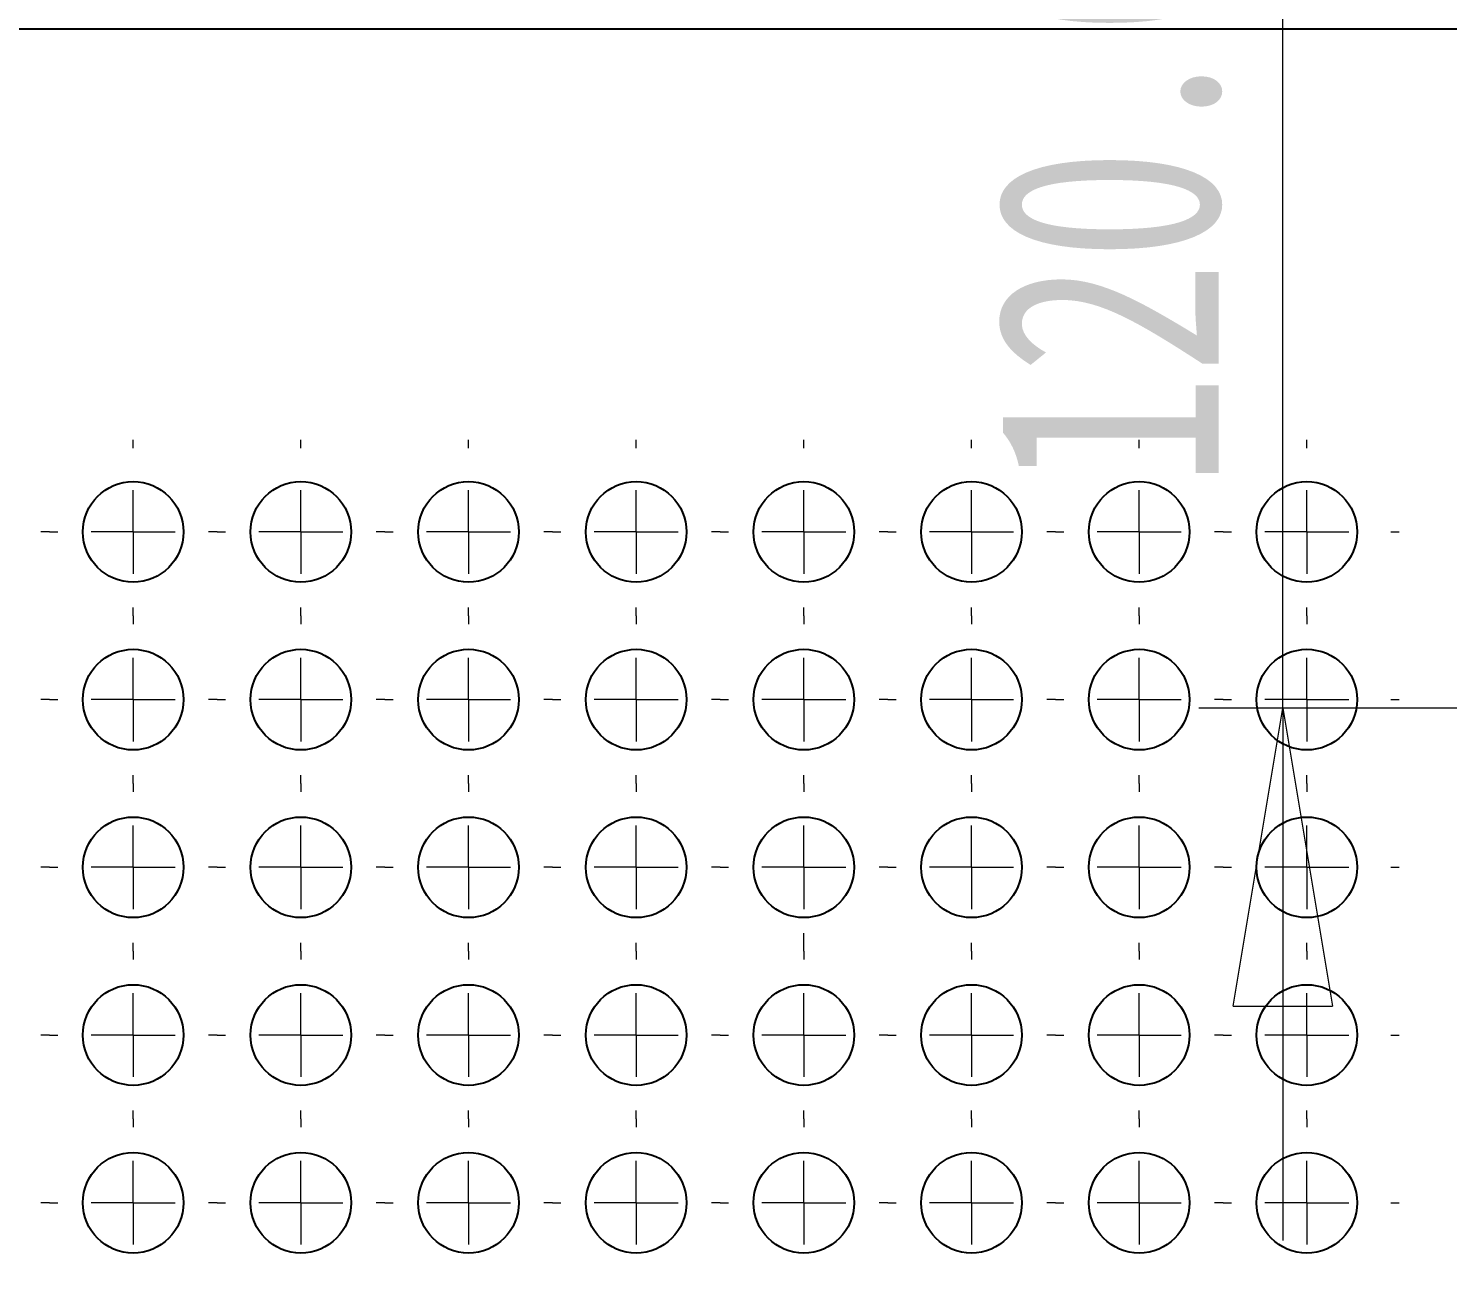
# Model space of a CAD drawing. Header units: millimetres. Extents: x -195 to 429, y -136 to 488.
# Drawn here: x 185.57 to 202.5, y 145.65 to 160.4 of the extents above; entities that cross this region are included whole.
import ezdxf

# ---------------------------------------------------------------- set-up
doc = ezdxf.new("R2010")
doc.units = ezdxf.units.MM
doc.styles.add('SLDTEXTSTYLE0', font='TXT', dxfattribs={"width": 0.75})
doc.dimstyles.new('SLDDIMSTYLE4', dxfattribs={"dimtxt": 2.645833, "dimasz": 3.556, "dimexe": 0, "dimexo": 0.0625, "dimgap": 0.661458, "dimtad": 1, "dimlfac": 5, "dimrnd": 1e-09, "dimzin": 4, "dimdsep": 46, "dimtxsty": 'SLDTEXTSTYLE0', "dimblk1": 'CLOSED', "dimblk2": 'CLOSED', "dimsah": 1, "dimcen": 0.09, "dimadec": 0, "dimazin": 1, "dimtol": 1, "dimtp": 0.5, "dimtm": 0.5, "dimtfac": 1, "dimtofl": 0, "dimtmove": 0, "dimatfit": 3, "dimldrblk": 'CLOSED', "dimfxl": 0, "dimfrac": 2, "dimtolj": 1, "dimtzin": 0, "dimarcsym": 0})
doc.dimstyles.new('SLDDIMSTYLE5', dxfattribs={"dimtxt": 2.645833, "dimasz": 3.556, "dimexe": 0, "dimexo": 0.0625, "dimgap": 0.661458, "dimtad": 1, "dimlfac": 5, "dimrnd": 1e-09, "dimzin": 4, "dimdsep": 46, "dimtxsty": 'SLDTEXTSTYLE0', "dimblk1": 'CLOSED', "dimblk2": 'CLOSED', "dimsah": 1, "dimcen": 0.09, "dimadec": 0, "dimazin": 1, "dimtol": 1, "dimtp": 0.8, "dimtm": 0.8, "dimtfac": 1, "dimtmove": 0, "dimatfit": 0, "dimldrblk": 'CLOSED', "dimfxl": 0, "dimfrac": 2, "dimtolj": 1, "dimtzin": 0, "dimarcsym": 0})

# ---------------------------------------------------------------- blocks, each defined once
blk = doc.blocks.new('_Closed')
at = {"color": 0, "linetype": 'ByBlock', "lineweight": -2}
for p, q in [((-1, 0.166667), (0, 0)), ((-1, 0.166667), (-1, -0.166667)), ((0, 0), (-1, -0.166667)), ((0, 0), (-1, 0))]:
    blk.add_line(p, q, dxfattribs=at)
blk = doc.blocks.new('_D_11')
at = {"color": 7, "linetype": 'Continuous', "lineweight": 0}
for p, q in [((135.62, 157.798), (135.62, 162.696)), ((204.42, 157.798), (204.42, 162.696)), ((135.62, 161.696), (204.42, 161.696))]:
    blk.add_line(p, q, dxfattribs=at)
at = {"color": 7, "linetype": 'Continuous', "lineweight": 18, "xscale": 3.556, "yscale": 3.556, "rotation": 180.0000000000004}
blk.add_blockref('_Closed', (135.62, 161.696, -1.5), dxfattribs=at)
at = {"color": 7, "linetype": 'Continuous', "lineweight": 18, "xscale": 3.556, "yscale": 3.556}
blk.add_blockref('_Closed', (204.42, 161.696, -1.5), dxfattribs=at)
at = {"color": 7, "linetype": 'Continuous', "lineweight": 18, "char_height": 2.6458, "attachment_point": 1, "style": 'SLDTEXTSTYLE0'}
for s, insert in [('±0.50', (167.243, 165.107)), ('344.00', (155.501, 165.107))]:
    blk.add_mtext(s, dxfattribs=dict(at, insert=insert))
blk = doc.blocks.new('_D_13')
at = {"color": 7, "linetype": 'Continuous', "lineweight": 0}
for p, q in [((200.533, 176.298), (200.533, 182.648)), ((200.533, 152.298), (200.533, 176.298)), ((210.02, 152.298), (199.533, 152.298)), ((200.533, 152.298), (200.533, 145.948))]:
    blk.add_line(p, q, dxfattribs=at)
at = {"color": 7, "linetype": 'Continuous', "lineweight": 18, "xscale": 3.556, "yscale": 3.556}
for p, rotation in [((200.533, 176.298, -1.5), 270.0000000000004), ((200.533, 152.298, -1.5), 90.0000000000004)]:
    blk.add_blockref('_Closed', p, dxfattribs=dict(at, rotation=rotation))
at = {"color": 7, "linetype": 'Continuous', "lineweight": 18, "char_height": 2.6458, "attachment_point": 1, "rotation": 90, "style": 'SLDTEXTSTYLE0'}
for s, insert in [('±0.80', (197.122, 166.67)), ('120.00', (197.122, 154.927))]:
    blk.add_mtext(s, dxfattribs=dict(at, insert=insert))
blk = doc.blocks.new('SW_CENTERMARKSYMBOL_192')
at = {"color": 0, "linetype": 'Continuous', "lineweight": 18}
for p, q in [((0, 1), (0, 1.1)), ((0, 0), (0, 0.5)), ((-1, 0), (-1.1, 0)), ((0, 0), (-0.5, 0)), ((0, 0), (0, -0.5)), ((0, 0), (0.5, 0)), ((1, 0), (1.1, 0)), ((0, -1), (0, -1.1))]:
    blk.add_line(p, q, dxfattribs=at)
blk = doc.blocks.new('SW_CENTERMARKSYMBOL_199')
at = {"color": 0, "linetype": 'Continuous', "lineweight": 18}
for p, q in [((0, 1), (0, 1.1)), ((0, 0), (0, 0.5)), ((-1, 0), (-1.1, 0)), ((0, 0), (-0.5, 0)), ((0, 0), (0, -0.5)), ((0, 0), (0.5, 0)), ((1, 0), (1.1, 0)), ((0, -1), (0, -1.1))]:
    blk.add_line(p, q, dxfattribs=at)
blk = doc.blocks.new('SW_CENTERMARKSYMBOL_200')
at = {"color": 0, "linetype": 'Continuous', "lineweight": 18}
for p, q in [((0, 1), (0, 1.1)), ((0, 0), (0, 0.5)), ((-1, 0), (-1.1, 0)), ((0, 0), (-0.5, 0)), ((0, 0), (0, -0.5)), ((0, 0), (0.5, 0)), ((1, 0), (1.1, 0)), ((0, -1), (0, -1.1))]:
    blk.add_line(p, q, dxfattribs=at)
blk = doc.blocks.new('SW_CENTERMARKSYMBOL_201')
at = {"color": 0, "linetype": 'Continuous', "lineweight": 18}
for p, q in [((0, 1), (0, 1.1)), ((0, 0), (0, 0.5)), ((-1, 0), (-1.1, 0)), ((0, 0), (-0.5, 0)), ((0, 0), (0, -0.5)), ((0, 0), (0.5, 0)), ((1, 0), (1.1, 0)), ((0, -1), (0, -1.1))]:
    blk.add_line(p, q, dxfattribs=at)
blk = doc.blocks.new('SW_CENTERMARKSYMBOL_202')
at = {"color": 0, "linetype": 'Continuous', "lineweight": 18}
for p, q in [((0, 1), (0, 1.1)), ((0, 0), (0, 0.5)), ((-1, 0), (-1.1, 0)), ((0, 0), (-0.5, 0)), ((0, 0), (0, -0.5)), ((0, 0), (0.5, 0)), ((1, 0), (1.1, 0)), ((0, -1), (0, -1.1))]:
    blk.add_line(p, q, dxfattribs=at)
blk = doc.blocks.new('SW_CENTERMARKSYMBOL_203')
at = {"color": 0, "linetype": 'Continuous', "lineweight": 18}
for p, q in [((0, 1), (0, 1.1)), ((0, 0), (0, 0.5)), ((-1, 0), (-1.1, 0)), ((0, 0), (-0.5, 0)), ((0, 0), (0, -0.5)), ((0, 0), (0.5, 0)), ((1, 0), (1.1, 0)), ((0, -1), (0, -1.1))]:
    blk.add_line(p, q, dxfattribs=at)
blk = doc.blocks.new('SW_CENTERMARKSYMBOL_205')
at = {"color": 0, "linetype": 'Continuous', "lineweight": 18}
for p, q in [((0, 1), (0, 1.1)), ((0, 0), (0, 0.5)), ((-1, 0), (-1.1, 0)), ((0, 0), (-0.5, 0)), ((0, 0), (0, -0.5)), ((0, 0), (0.5, 0)), ((1, 0), (1.1, 0)), ((0, -1), (0, -1.1))]:
    blk.add_line(p, q, dxfattribs=at)
blk = doc.blocks.new('SW_CENTERMARKSYMBOL_206')
at = {"color": 0, "linetype": 'Continuous', "lineweight": 18}
for p, q in [((0, 1), (0, 1.1)), ((0, 0), (0, 0.5)), ((-1, 0), (-1.1, 0)), ((0, 0), (-0.5, 0)), ((0, 0), (0, -0.5)), ((0, 0), (0.5, 0)), ((1, 0), (1.1, 0)), ((0, -1), (0, -1.1))]:
    blk.add_line(p, q, dxfattribs=at)
blk = doc.blocks.new('SW_CENTERMARKSYMBOL_212')
at = {"color": 0, "linetype": 'Continuous', "lineweight": 18}
for p, q in [((0, 1), (0, 1.1)), ((0, 0), (0, 0.5)), ((-1, 0), (-1.1, 0)), ((0, 0), (-0.5, 0)), ((0, 0), (0, -0.5)), ((0, 0), (0.5, 0)), ((1, 0), (1.1, 0)), ((0, -1), (0, -1.1))]:
    blk.add_line(p, q, dxfattribs=at)
blk = doc.blocks.new('SW_CENTERMARKSYMBOL_226')
at = {"color": 0, "linetype": 'Continuous', "lineweight": 18}
for p, q in [((0, 1), (0, 1.1)), ((0, 0), (0, 0.5)), ((-1, 0), (-1.1, 0)), ((0, 0), (-0.5, 0)), ((0, 0), (0, -0.5)), ((0, 0), (0.5, 0)), ((1, 0), (1.1, 0)), ((0, -1), (0, -1.1))]:
    blk.add_line(p, q, dxfattribs=at)
blk = doc.blocks.new('SW_CENTERMARKSYMBOL_228')
at = {"color": 0, "linetype": 'Continuous', "lineweight": 18}
for p, q in [((0, 1), (0, 1.214)), ((0, 0), (0, 0.5)), ((-1, 0), (-1.1, 0)), ((0, 0), (-0.5, 0)), ((0, 0), (0, -0.5)), ((0, 0), (0.5, 0)), ((1, 0), (1.1, 0)), ((0, -1), (0, -1.1))]:
    blk.add_line(p, q, dxfattribs=at)
blk = doc.blocks.new('SW_CENTERMARKSYMBOL_229')
at = {"color": 0, "linetype": 'Continuous', "lineweight": 18}
for p, q in [((0, 1), (0, 1.1)), ((0, 0), (0, 0.5)), ((-1, 0), (-1.1, 0)), ((0, 0), (-0.5, 0)), ((0, 0), (0, -0.5)), ((0, 0), (0.5, 0)), ((1, 0), (1.1, 0)), ((0, -1), (0, -1.1))]:
    blk.add_line(p, q, dxfattribs=at)
blk = doc.blocks.new('SW_CENTERMARKSYMBOL_230')
at = {"color": 0, "linetype": 'Continuous', "lineweight": 18}
for p, q in [((0, 1), (0, 1.1)), ((0, 0), (0, 0.5)), ((-1, 0), (-1.1, 0)), ((0, 0), (-0.5, 0)), ((0, 0), (0, -0.5)), ((0, 0), (0.5, 0)), ((1, 0), (1.1, 0)), ((0, -1), (0, -1.1))]:
    blk.add_line(p, q, dxfattribs=at)
blk = doc.blocks.new('SW_CENTERMARKSYMBOL_231')
at = {"color": 0, "linetype": 'Continuous', "lineweight": 18}
for p, q in [((0, 1), (0, 1.1)), ((0, 0), (0, 0.5)), ((-1, 0), (-1.1, 0)), ((0, 0), (-0.5, 0)), ((0, 0), (0, -0.5)), ((0, 0), (0.5, 0)), ((1, 0), (1.1, 0)), ((0, -1), (0, -1.1))]:
    blk.add_line(p, q, dxfattribs=at)
blk = doc.blocks.new('SW_CENTERMARKSYMBOL_240')
at = {"color": 0, "linetype": 'Continuous', "lineweight": 18}
for p, q in [((0, 1), (0, 1.1)), ((0, 0), (0, 0.5)), ((-1, 0), (-1.1, 0)), ((0, 0), (-0.5, 0)), ((0, 0), (0, -0.5)), ((0, 0), (0.5, 0)), ((1, 0), (1.1, 0)), ((0, -1), (0, -1.1))]:
    blk.add_line(p, q, dxfattribs=at)
blk = doc.blocks.new('SW_CENTERMARKSYMBOL_241')
at = {"color": 0, "linetype": 'Continuous', "lineweight": 18}
for p, q in [((0, 1), (0, 1.1)), ((0, 0), (0, 0.5)), ((-1, 0), (-1.1, 0)), ((0, 0), (-0.5, 0)), ((0, 0), (0, -0.5)), ((0, 0), (0.5, 0)), ((1, 0), (1.1, 0)), ((0, -1), (0, -1.1))]:
    blk.add_line(p, q, dxfattribs=at)
blk = doc.blocks.new('SW_CENTERMARKSYMBOL_242')
at = {"color": 0, "linetype": 'Continuous', "lineweight": 18}
for p, q in [((0, 1), (0, 1.1)), ((0, 0), (0, 0.5)), ((-1, 0), (-1.1, 0)), ((0, 0), (-0.5, 0)), ((0, 0), (0, -0.5)), ((0, 0), (0.5, 0)), ((1, 0), (1.1, 0)), ((0, -1), (0, -1.1))]:
    blk.add_line(p, q, dxfattribs=at)
blk = doc.blocks.new('SW_CENTERMARKSYMBOL_243')
at = {"color": 0, "linetype": 'Continuous', "lineweight": 18}
for p, q in [((0, 1), (0, 1.1)), ((0, 0), (0, 0.5)), ((-1, 0), (-1.1, 0)), ((0, 0), (-0.5, 0)), ((0, 0), (0, -0.5)), ((0, 0), (0.5, 0)), ((1, 0), (1.1, 0)), ((0, -1), (0, -1.1))]:
    blk.add_line(p, q, dxfattribs=at)
blk = doc.blocks.new('SW_CENTERMARKSYMBOL_248')
at = {"color": 0, "linetype": 'Continuous', "lineweight": 18}
for p, q in [((0, 1), (0, 1.1)), ((0, 0), (0, 0.5)), ((-1, 0), (-1.1, 0)), ((0, 0), (-0.5, 0)), ((0, 0), (0, -0.5)), ((0, 0), (0.5, 0)), ((1, 0), (1.1, 0)), ((0, -1), (0, -1.1))]:
    blk.add_line(p, q, dxfattribs=at)
blk = doc.blocks.new('SW_CENTERMARKSYMBOL_249')
at = {"color": 0, "linetype": 'Continuous', "lineweight": 18}
for p, q in [((0, 1), (0, 1.1)), ((0, 0), (0, 0.5)), ((-1, 0), (-1.1, 0)), ((0, 0), (-0.5, 0)), ((0, 0), (0, -0.5)), ((0, 0), (0.5, 0)), ((1, 0), (1.1, 0)), ((0, -1), (0, -1.1))]:
    blk.add_line(p, q, dxfattribs=at)
blk = doc.blocks.new('SW_CENTERMARKSYMBOL_250')
at = {"color": 0, "linetype": 'Continuous', "lineweight": 18}
for p, q in [((0, 1), (0, 1.1)), ((0, 0), (0, 0.5)), ((-1, 0), (-1.1, 0)), ((0, 0), (-0.5, 0)), ((0, 0), (0, -0.5)), ((0, 0), (0.5, 0)), ((1, 0), (1.1, 0)), ((0, -1), (0, -1.1))]:
    blk.add_line(p, q, dxfattribs=at)
blk = doc.blocks.new('SW_CENTERMARKSYMBOL_251')
at = {"color": 0, "linetype": 'Continuous', "lineweight": 18}
for p, q in [((0, 1), (0, 1.1)), ((0, 0), (0, 0.5)), ((-1, 0), (-1.1, 0)), ((0, 0), (-0.5, 0)), ((0, 0), (0, -0.5)), ((0, 0), (0.5, 0)), ((1, 0), (1.1, 0)), ((0, -1), (0, -1.1))]:
    blk.add_line(p, q, dxfattribs=at)
blk = doc.blocks.new('SW_CENTERMARKSYMBOL_252')
at = {"color": 0, "linetype": 'Continuous', "lineweight": 18}
for p, q in [((0, 1), (0, 1.1)), ((0, 0), (0, 0.5)), ((-1, 0), (-1.1, 0)), ((0, 0), (-0.5, 0)), ((0, 0), (0, -0.5)), ((0, 0), (0.5, 0)), ((1, 0), (1.1, 0)), ((0, -1), (0, -1.1))]:
    blk.add_line(p, q, dxfattribs=at)
blk = doc.blocks.new('SW_CENTERMARKSYMBOL_253')
at = {"color": 0, "linetype": 'Continuous', "lineweight": 18}
for p, q in [((0, 1), (0, 1.1)), ((0, 0), (0, 0.5)), ((-1, 0), (-1.1, 0)), ((0, 0), (-0.5, 0)), ((0, 0), (0, -0.5)), ((0, 0), (0.5, 0)), ((1, 0), (1.1, 0)), ((0, -1), (0, -1.1))]:
    blk.add_line(p, q, dxfattribs=at)
blk = doc.blocks.new('SW_CENTERMARKSYMBOL_254')
at = {"color": 0, "linetype": 'Continuous', "lineweight": 18}
for p, q in [((0, 1), (0, 1.1)), ((0, 0), (0, 0.5)), ((-1, 0), (-1.1, 0)), ((0, 0), (-0.5, 0)), ((0, 0), (0, -0.5)), ((0, 0), (0.5, 0)), ((1, 0), (1.1, 0)), ((0, -1), (0, -1.1))]:
    blk.add_line(p, q, dxfattribs=at)
blk = doc.blocks.new('SW_CENTERMARKSYMBOL_255')
at = {"color": 0, "linetype": 'Continuous', "lineweight": 18}
for p, q in [((0, 1), (0, 1.1)), ((0, 0), (0, 0.5)), ((-1, 0), (-1.1, 0)), ((0, 0), (-0.5, 0)), ((0, 0), (0, -0.5)), ((0, 0), (0.5, 0)), ((1, 0), (1.1, 0)), ((0, -1), (0, -1.1))]:
    blk.add_line(p, q, dxfattribs=at)
blk = doc.blocks.new('SW_CENTERMARKSYMBOL_274')
at = {"color": 0, "linetype": 'Continuous', "lineweight": 18}
for p, q in [((0, 1), (0, 1.1)), ((0, 0), (0, 0.5)), ((-1, 0), (-1.1, 0)), ((0, 0), (-0.5, 0)), ((0, 0), (0, -0.5)), ((0, 0), (0.5, 0)), ((1, 0), (1.1, 0)), ((0, -1), (0, -1.1))]:
    blk.add_line(p, q, dxfattribs=at)
blk = doc.blocks.new('SW_CENTERMARKSYMBOL_280')
at = {"color": 0, "linetype": 'Continuous', "lineweight": 18}
for p, q in [((0, 1), (0, 1.1)), ((0, 0), (0, 0.5)), ((-1, 0), (-1.1, 0)), ((0, 0), (-0.5, 0)), ((0, 0), (0, -0.5)), ((0, 0), (0.5, 0)), ((1, 0), (1.1, 0)), ((0, -1), (0, -1.1))]:
    blk.add_line(p, q, dxfattribs=at)
blk = doc.blocks.new('SW_CENTERMARKSYMBOL_285')
at = {"color": 0, "linetype": 'Continuous', "lineweight": 18}
for p, q in [((0, 1), (0, 1.1)), ((0, 0), (0, 0.5)), ((-1, 0), (-1.1, 0)), ((0, 0), (-0.5, 0)), ((0, 0), (0, -0.5)), ((0, 0), (0.5, 0)), ((1, 0), (1.1, 0)), ((0, -1), (0, -1.1))]:
    blk.add_line(p, q, dxfattribs=at)
blk = doc.blocks.new('SW_CENTERMARKSYMBOL_287')
at = {"color": 0, "linetype": 'Continuous', "lineweight": 18}
for p, q in [((0, 1), (0, 1.1)), ((0, 0), (0, 0.5)), ((-1, 0), (-1.1, 0)), ((0, 0), (-0.5, 0)), ((0, 0), (0, -0.5)), ((0, 0), (0.5, 0)), ((1, 0), (1.1, 0)), ((0, -1), (0, -1.1))]:
    blk.add_line(p, q, dxfattribs=at)
blk = doc.blocks.new('SW_CENTERMARKSYMBOL_289')
at = {"color": 0, "linetype": 'Continuous', "lineweight": 18}
for p, q in [((0, 1), (0, 1.1)), ((0, 0), (0, 0.5)), ((-1, 0), (-1.1, 0)), ((0, 0), (-0.5, 0)), ((0, 0), (0, -0.5)), ((0, 0), (0.5, 0)), ((1, 0), (1.1, 0)), ((0, -1), (0, -1.1))]:
    blk.add_line(p, q, dxfattribs=at)
blk = doc.blocks.new('SW_CENTERMARKSYMBOL_290')
at = {"color": 0, "linetype": 'Continuous', "lineweight": 18}
for p, q in [((0, 1), (0, 1.1)), ((0, 0), (0, 0.5)), ((-1, 0), (-1.1, 0)), ((0, 0), (-0.5, 0)), ((0, 0), (0, -0.5)), ((0, 0), (0.5, 0)), ((1, 0), (1.1, 0)), ((0, -1), (0, -1.1))]:
    blk.add_line(p, q, dxfattribs=at)
blk = doc.blocks.new('SW_CENTERMARKSYMBOL_291')
at = {"color": 0, "linetype": 'Continuous', "lineweight": 18}
for p, q in [((0, 1), (0, 1.1)), ((0, 0), (0, 0.5)), ((-1, 0), (-1.1, 0)), ((0, 0), (-0.5, 0)), ((0, 0), (0, -0.5)), ((0, 0), (0.5, 0)), ((1, 0), (1.1, 0)), ((0, -1), (0, -1.1))]:
    blk.add_line(p, q, dxfattribs=at)
blk = doc.blocks.new('SW_CENTERMARKSYMBOL_293')
at = {"color": 0, "linetype": 'Continuous', "lineweight": 18}
for p, q in [((0, 1), (0, 1.1)), ((0, 0), (0, 0.5)), ((-1, 0), (-1.1, 0)), ((0, 0), (-0.5, 0)), ((0, 0), (0, -0.5)), ((0, 0), (0.5, 0)), ((1, 0), (1.1, 0)), ((0, -1), (0, -1.1))]:
    blk.add_line(p, q, dxfattribs=at)
blk = doc.blocks.new('SW_CENTERMARKSYMBOL_294')
at = {"color": 0, "linetype": 'Continuous', "lineweight": 18}
for p, q in [((0, 1), (0, 1.1)), ((0, 0), (0, 0.5)), ((-1, 0), (-1.1, 0)), ((0, 0), (-0.5, 0)), ((0, 0), (0, -0.5)), ((0, 0), (0.5, 0)), ((1, 0), (1.1, 0)), ((0, -1), (0, -1.1))]:
    blk.add_line(p, q, dxfattribs=at)
blk = doc.blocks.new('SW_CENTERMARKSYMBOL_312')
at = {"color": 0, "linetype": 'Continuous', "lineweight": 18}
for p, q in [((0, 1), (0, 1.1)), ((0, 0), (0, 0.5)), ((-1, 0), (-1.1, 0)), ((0, 0), (-0.5, 0)), ((0, 0), (0, -0.5)), ((0, 0), (0.5, 0)), ((1, 0), (1.1, 0)), ((0, -1), (0, -1.1))]:
    blk.add_line(p, q, dxfattribs=at)
blk = doc.blocks.new('SW_CENTERMARKSYMBOL_313')
at = {"color": 0, "linetype": 'Continuous', "lineweight": 18}
for p, q in [((0, 1), (0, 1.1)), ((0, 0), (0, 0.5)), ((-1, 0), (-1.1, 0)), ((0, 0), (-0.5, 0)), ((0, 0), (0, -0.5)), ((0, 0), (0.5, 0)), ((1, 0), (1.1, 0)), ((0, -1), (0, -1.1))]:
    blk.add_line(p, q, dxfattribs=at)
blk = doc.blocks.new('SW_CENTERMARKSYMBOL_316')
at = {"color": 0, "linetype": 'Continuous', "lineweight": 18}
for p, q in [((0, 1), (0, 1.1)), ((0, 0), (0, 0.5)), ((-1, 0), (-1.1, 0)), ((0, 0), (-0.5, 0)), ((0, 0), (0, -0.5)), ((0, 0), (0.5, 0)), ((1, 0), (1.1, 0)), ((0, -1), (0, -1.1))]:
    blk.add_line(p, q, dxfattribs=at)
blk = doc.blocks.new('SW_CENTERMARKSYMBOL_317')
at = {"color": 0, "linetype": 'Continuous', "lineweight": 18}
for p, q in [((0, 1), (0, 1.1)), ((0, 0), (0, 0.5)), ((-1, 0), (-1.1, 0)), ((0, 0), (-0.5, 0)), ((0, 0), (0, -0.5)), ((0, 0), (0.5, 0)), ((1, 0), (1.1, 0)), ((0, -1), (0, -1.1))]:
    blk.add_line(p, q, dxfattribs=at)
blk = doc.blocks.new('SW_CENTERMARKSYMBOL_318')
at = {"color": 0, "linetype": 'Continuous', "lineweight": 18}
for p, q in [((0, 1), (0, 1.1)), ((0, 0), (0, 0.5)), ((-1, 0), (-1.1, 0)), ((0, 0), (-0.5, 0)), ((0, 0), (0, -0.5)), ((0, 0), (0.5, 0)), ((1, 0), (1.1, 0)), ((0, -1), (0, -1.1))]:
    blk.add_line(p, q, dxfattribs=at)
blk = doc.blocks.new('SW_CENTERMARKSYMBOL_319')
at = {"color": 0, "linetype": 'Continuous', "lineweight": 18}
for p, q in [((0, 1), (0, 1.1)), ((0, 0), (0, 0.5)), ((-1, 0), (-1.1, 0)), ((0, 0), (-0.5, 0)), ((0, 0), (0, -0.5)), ((0, 0), (0.5, 0)), ((1, 0), (1.1, 0)), ((0, -1), (0, -1.1))]:
    blk.add_line(p, q, dxfattribs=at)
blk = doc.blocks.new('SW_CENTERMARKSYMBOL_324')
at = {"color": 0, "linetype": 'Continuous', "lineweight": 18}
for p, q in [((0, 1), (0, 1.1)), ((0, 0), (0, 0.5)), ((-1, 0), (-1.1, 0)), ((0, 0), (-0.5, 0)), ((0, 0), (0, -0.5)), ((0, 0), (0.5, 0)), ((1, 0), (1.1, 0)), ((0, -1), (0, -1.1))]:
    blk.add_line(p, q, dxfattribs=at)
blk = doc.blocks.new('SW_CENTERMARKSYMBOL_325')
at = {"color": 0, "linetype": 'Continuous', "lineweight": 18}
for p, q in [((0, 1), (0, 1.1)), ((0, 0), (0, 0.5)), ((-1, 0), (-1.1, 0)), ((0, 0), (-0.5, 0)), ((0, 0), (0, -0.5)), ((0, 0), (0.5, 0)), ((1, 0), (1.1, 0)), ((0, -1), (0, -1.1))]:
    blk.add_line(p, q, dxfattribs=at)
blk = doc.blocks.new('SW_CENTERMARKSYMBOL_327')
at = {"color": 0, "linetype": 'Continuous', "lineweight": 18}
for p, q in [((0, 1), (0, 1.1)), ((0, 0), (0, 0.5)), ((-1, 0), (-1.1, 0)), ((0, 0), (-0.5, 0)), ((0, 0), (0, -0.5)), ((0, 0), (0.5, 0)), ((1, 0), (1.1, 0)), ((0, -1), (0, -1.1))]:
    blk.add_line(p, q, dxfattribs=at)
blk = doc.blocks.new('SW_CENTERMARKSYMBOL_332')
at = {"color": 0, "linetype": 'Continuous', "lineweight": 18}
for p, q in [((0, 1), (0, 1.1)), ((0, 0), (0, 0.5)), ((-1, 0), (-1.1, 0)), ((0, 0), (-0.5, 0)), ((0, 0), (0, -0.5)), ((0, 0), (0.5, 0)), ((1, 0), (1.1, 0)), ((0, -1), (0, -1.1))]:
    blk.add_line(p, q, dxfattribs=at)

msp = doc.modelspace()

# ---------------------------------------------------------------- linework, layer by layer
at = {"color": 7, "linetype": 'Continuous'}
msp.add_line((132.0202, 160.3985), (208.0202, 160.3985), dxfattribs=at)
at = {"color": 7, "linetype": 'Continuous', "lineweight": 25}
for centre in [(186.8202, 154.3985), (188.8202, 154.3985), (190.8202, 154.3985), (192.8202, 154.3985), (194.8202, 154.3985), (196.8202, 154.3985), (198.8202, 154.3985), (200.8202, 154.3985), (186.8202, 152.3985), (188.8202, 152.3985), (190.8202, 152.3985), (192.8202, 152.3985), (194.8202, 152.3985), (196.8202, 152.3985), (198.8202, 152.3985), (200.8202, 152.3985), (186.8202, 150.3985), (188.8202, 150.3985), (190.8202, 150.3985), (192.8202, 150.3985), (194.8202, 150.3985), (196.8202, 150.3985), (198.8202, 150.3985), (200.8202, 150.3985), (186.8202, 148.3985), (188.8202, 148.3985), (190.8202, 148.3985), (192.8202, 148.3985), (194.8202, 148.3985), (196.8202, 148.3985), (198.8202, 148.3985), (200.8202, 148.3985), (186.8202, 146.3985), (188.8202, 146.3985), (190.8202, 146.3985), (192.8202, 146.3985), (194.8202, 146.3985), (196.8202, 146.3985), (198.8202, 146.3985), (200.8202, 146.3985)]:
    msp.add_circle(centre, 0.6, dxfattribs=at)

# ---------------------------------------------------------------- block references
at = {"color": 7, "linetype": 'Continuous', "lineweight": 0}
for name, p in [('SW_CENTERMARKSYMBOL_327', (184.8202, 154.3985)), ('SW_CENTERMARKSYMBOL_324', (186.8202, 154.3985)), ('SW_CENTERMARKSYMBOL_325', (188.8202, 154.3985)), ('SW_CENTERMARKSYMBOL_317', (190.8202, 154.3985)), ('SW_CENTERMARKSYMBOL_316', (192.8202, 154.3985)), ('SW_CENTERMARKSYMBOL_319', (194.8202, 154.3985)), ('SW_CENTERMARKSYMBOL_318', (196.8202, 154.3985)), ('SW_CENTERMARKSYMBOL_313', (198.8202, 154.3985)), ('SW_CENTERMARKSYMBOL_312', (200.8202, 154.3985)), ('SW_CENTERMARKSYMBOL_293', (184.8202, 152.3985)), ('SW_CENTERMARKSYMBOL_294', (186.8202, 152.3985)), ('SW_CENTERMARKSYMBOL_291', (188.8202, 152.3985)), ('SW_CENTERMARKSYMBOL_332', (190.8202, 152.3985)), ('SW_CENTERMARKSYMBOL_289', (192.8202, 152.3985)), ('SW_CENTERMARKSYMBOL_290', (194.8202, 152.3985)), ('SW_CENTERMARKSYMBOL_287', (196.8202, 152.3985)), ('SW_CENTERMARKSYMBOL_280', (198.8202, 152.3985)), ('SW_CENTERMARKSYMBOL_285', (200.8202, 152.3985)), ('SW_CENTERMARKSYMBOL_274', (184.8202, 150.3985)), ('SW_CENTERMARKSYMBOL_253', (186.8202, 150.3985)), ('SW_CENTERMARKSYMBOL_252', (188.8202, 150.3985)), ('SW_CENTERMARKSYMBOL_255', (190.8202, 150.3985)), ('SW_CENTERMARKSYMBOL_254', (192.8202, 150.3985)), ('SW_CENTERMARKSYMBOL_249', (194.8202, 150.3985)), ('SW_CENTERMARKSYMBOL_248', (196.8202, 150.3985)), ('SW_CENTERMARKSYMBOL_251', (198.8202, 150.3985)), ('SW_CENTERMARKSYMBOL_250', (200.8202, 150.3985)), ('SW_CENTERMARKSYMBOL_241', (184.8202, 148.3985)), ('SW_CENTERMARKSYMBOL_240', (186.8202, 148.3985)), ('SW_CENTERMARKSYMBOL_243', (188.8202, 148.3985)), ('SW_CENTERMARKSYMBOL_242', (190.8202, 148.3985)), ('SW_CENTERMARKSYMBOL_229', (192.8202, 148.3985)), ('SW_CENTERMARKSYMBOL_228', (194.8202, 148.3985)), ('SW_CENTERMARKSYMBOL_231', (196.8202, 148.3985)), ('SW_CENTERMARKSYMBOL_230', (198.8202, 148.3985)), ('SW_CENTERMARKSYMBOL_226', (200.8202, 148.3985)), ('SW_CENTERMARKSYMBOL_200', (184.8202, 146.3985)), ('SW_CENTERMARKSYMBOL_205', (186.8202, 146.3985)), ('SW_CENTERMARKSYMBOL_206', (188.8202, 146.3985)), ('SW_CENTERMARKSYMBOL_203', (190.8202, 146.3985)), ('SW_CENTERMARKSYMBOL_212', (192.8202, 146.3985)), ('SW_CENTERMARKSYMBOL_201', (194.8202, 146.3985)), ('SW_CENTERMARKSYMBOL_202', (196.8202, 146.3985)), ('SW_CENTERMARKSYMBOL_199', (198.8202, 146.3985)), ('SW_CENTERMARKSYMBOL_192', (200.8202, 146.3985))]:
    msp.add_blockref(name, p, dxfattribs=at)

# ---------------------------------------------------------------- dimensions: what is measured, and where the dimension line sits
at = {"color": 7, "linetype": 'Continuous', "lineweight": 18}
dim = msp.add_linear_dim(base=(200.5331, 176.2985), p1=(211.0202, 152.2985), p2=(177.2702, 176.2985), angle=90, dimstyle='SLDDIMSTYLE5', dxfattribs=at)
dim.commit()
dim.dimension.update_dxf_attribs({"geometry": '_D_13', "text_midpoint": (200.5331, 165.1776), "dimtype": 160})
dim = msp.add_linear_dim(base=(204.4202, 161.6964), p1=(135.6202, 156.7985), p2=(204.4202, 156.7985), dimstyle='SLDDIMSTYLE4', dxfattribs=at)
dim.commit()
dim.dimension.update_dxf_attribs({"geometry": '_D_11', "text_midpoint": (165.7507, 161.6964), "dimtype": 160})

doc.saveas('drawing.dxf')
